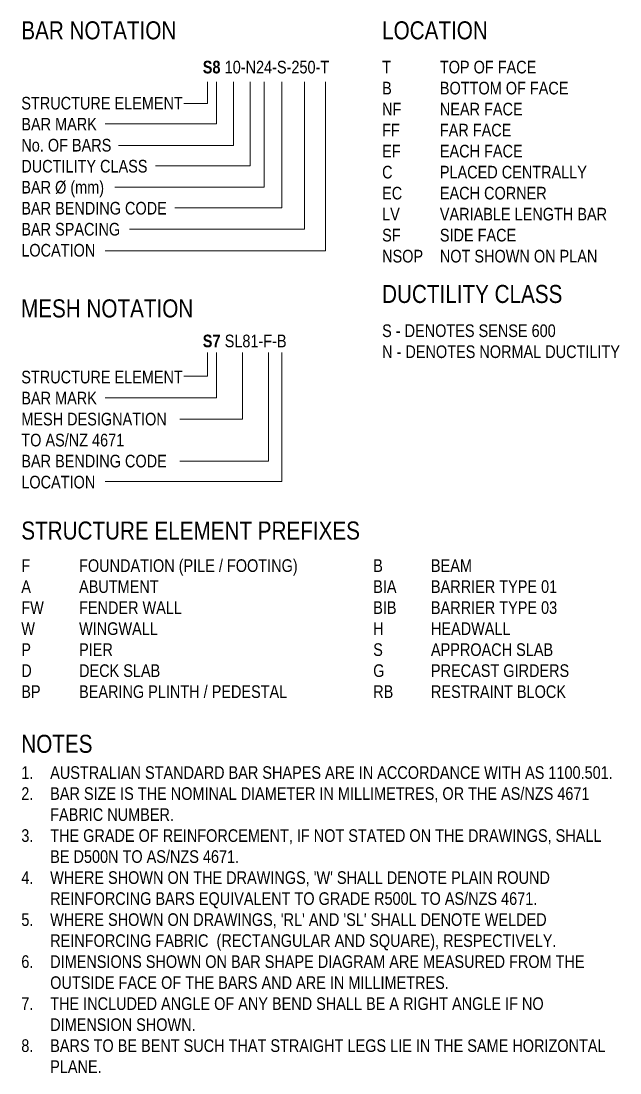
# Model space of a CAD drawing. Header units: metres. Extents: x 1.247 to 2.023, y 1.83 to 2.31.
# Drawn here: x 1.8571 to 2.0231, y 2.0161 to 2.3076 of the extents above; entities that cross this region are included whole.
import ezdxf

# ---------------------------------------------------------------- set-up
doc = ezdxf.new("R2010")
doc.units = ezdxf.units.M
doc.layers.add('A-DETL', color=7, linetype='Continuous', lineweight=13)
doc.layers.add('G-ANNO-TEXT', color=7, linetype='Continuous', lineweight=9)
doc.styles.add('Arial Narrow', font='ARIALN.TTF', dxfattribs={"height": 0.005})
doc.styles.add('Arial Narrow_2', font='ARIALN.TTF', dxfattribs={"height": 0.0035})
doc.styles.add('Arial Narrow_B', font='ARIALNB.TTF', dxfattribs={"height": 0.0035})

msp = doc.modelspace()

# ---------------------------------------------------------------- linework, layer by layer
at = {"layer": 'A-DETL', "lineweight": 18}
for p, q in [((1.9087479, 2.2907407), (1.9087479, 2.2847771)), ((1.9112479, 2.2907407), (1.9112479, 2.2791261)), ((1.9159268, 2.2907407), (1.9159268, 2.2731626)), ((1.9205975, 2.2907407), (1.9205975, 2.2675116)), ((1.9244536, 2.2907407), (1.9244536, 2.261548)), ((1.9293711, 2.2907407), (1.9293711, 2.255897)), ((1.935634, 2.2907407), (1.935634, 2.2499335)), ((1.9414464, 2.2907407), (1.9414464, 2.24397)), ((1.9021698, 2.2847771), (1.9087479, 2.2847771)), ((1.8804118, 2.2791261), (1.9112479, 2.2791261)), ((1.8841298, 2.2731626), (1.9159268, 2.2731626)), ((1.8942957, 2.2675116), (1.9205975, 2.2675116)), ((1.8831132, 2.261548), (1.9244536, 2.261548)), ((1.8997005, 2.255897), (1.9293711, 2.255897)), ((1.887107, 2.2499335), (1.935634, 2.2499335)), ((1.8804118, 2.24397), (1.9414464, 2.24397)), ((1.9087479, 2.2158177), (1.9087479, 2.209196)), ((1.9112479, 2.2158177), (1.9112479, 2.2032325)), ((1.9184268, 2.2158177), (1.9184268, 2.1972689)), ((1.9257036, 2.2158177), (1.9257036, 2.1856544)), ((1.9293711, 2.2158177), (1.9293711, 2.1800034)), ((1.9021698, 2.209196), (1.9087479, 2.209196)), ((1.8804118, 2.2032325), (1.9112479, 2.2032325)), ((1.9010986, 2.1972689), (1.9184268, 2.1972689)), ((1.9010986, 2.1856544), (1.9257036, 2.1856544)), ((1.8804118, 2.1800034), (1.9293711, 2.1800034))]:
    msp.add_line(p, q, dxfattribs=at)

# ---------------------------------------------------------------- texts
at = {"layer": 'G-ANNO-TEXT', "attachment_point": 1, "bg_fill": 3, "box_fill_scale": 1, "bg_fill_color": 256, "bg_fill_transparency": 0}
for s, insert, char_height, style in [('BAR NOTATION', (1.857149, 2.3075458), 0.005, 'Arial Narrow'), ('LOCATION', (1.957149, 2.3075458), 0.005, 'Arial Narrow'), ('S8', (1.9074446, 2.2966099), 0.0035, 'Arial Narrow_B'), ('T', (1.957149, 2.2966099), 0.0035, 'Arial Narrow_2'), ('TOP OF FACE', (1.9731562, 2.2966099), 0.0035, 'Arial Narrow_2'), ('B', (1.957149, 2.2907891), 0.0035, 'Arial Narrow_2'), ('BOTTOM OF FACE', (1.9731562, 2.2907891), 0.0035, 'Arial Narrow_2'), ('NF', (1.957149, 2.2849683), 0.0035, 'Arial Narrow_2'), ('NEAR FACE', (1.9731562, 2.2849683), 0.0035, 'Arial Narrow_2'), ('BAR MARK', (1.857149, 2.2807891), 0.0035, 'Arial Narrow_2'), ('FF', (1.957149, 2.2791474), 0.0035, 'Arial Narrow_2'), ('FAR FACE', (1.9731562, 2.2791474), 0.0035, 'Arial Narrow_2'), ('No. OF BARS', (1.857149, 2.2749683), 0.0035, 'Arial Narrow_2'), ('EF', (1.957149, 2.2733266), 0.0035, 'Arial Narrow_2'), ('EACH FACE', (1.9731562, 2.2733266), 0.0035, 'Arial Narrow_2'), ('DUCTILITY CLASS', (1.857149, 2.2691474), 0.0035, 'Arial Narrow_2'), ('C', (1.957149, 2.2675058), 0.0035, 'Arial Narrow_2'), ('PLACED CENTRALLY', (1.9731562, 2.2675058), 0.0035, 'Arial Narrow_2'), ('BAR Ø (mm)', (1.857149, 2.2633266), 0.0035, 'Arial Narrow_2'), ('EC', (1.957149, 2.2616849), 0.0035, 'Arial Narrow_2'), ('EACH CORNER', (1.9731562, 2.2616849), 0.0035, 'Arial Narrow_2'), ('LV', (1.957149, 2.2558641), 0.0035, 'Arial Narrow_2'), ('VARIABLE LENGTH BAR', (1.9731562, 2.2558641), 0.0035, 'Arial Narrow_2'), ('BAR SPACING', (1.857149, 2.2516849), 0.0035, 'Arial Narrow_2'), ('SF', (1.957149, 2.2500433), 0.0035, 'Arial Narrow_2'), ('SIDE FACE', (1.9731562, 2.2500433), 0.0035, 'Arial Narrow_2'), ('LOCATION', (1.857149, 2.2458641), 0.0035, 'Arial Narrow_2'), ('NSOP', (1.957149, 2.2442224), 0.0035, 'Arial Narrow_2'), ('NOT SHOWN ON PLAN', (1.9731562, 2.2442224), 0.0035, 'Arial Narrow_2'), ('DUCTILITY CLASS', (1.957149, 2.2344965), 0.005, 'Arial Narrow'), ('MESH NOTATION', (1.8570708, 2.2304965), 0.005, 'Arial Narrow'), ('S - DENOTES SENSE 600', (1.957149, 2.2235606), 0.0035, 'Arial Narrow_2'), ('N - DENOTES NORMAL DUCTILITY', (1.957149, 2.2177398), 0.0035, 'Arial Narrow_2'), ('BAR MARK', (1.857149, 2.2048954), 0.0035, 'Arial Narrow_2'), ('MESH DESIGNATION', (1.857149, 2.1990746), 0.0035, 'Arial Narrow_2'), ('TO AS/NZ 4671', (1.857149, 2.1932538), 0.0035, 'Arial Narrow_2'), ('BAR BENDING CODE', (1.857149, 2.1874329), 0.0035, 'Arial Narrow_2'), ('LOCATION', (1.857149, 2.1816121), 0.0035, 'Arial Narrow_2'), ('STRUCTURE ELEMENT PREFIXES', (1.857149, 2.1689355), 0.005, 'Arial Narrow'), ('F', (1.857149, 2.1584687), 0.0035, 'Arial Narrow_2'), ('FOUNDATION (PILE / FOOTING)', (1.8731562, 2.1584687), 0.0035, 'Arial Narrow_2'), ('B', (1.9546807, 2.1584687), 0.0035, 'Arial Narrow_2'), ('BEAM', (1.970688, 2.1584687), 0.0035, 'Arial Narrow_2'), ('A', (1.857149, 2.1526479), 0.0035, 'Arial Narrow_2'), ('BIA', (1.9546807, 2.1526479), 0.0035, 'Arial Narrow_2'), ('BARRIER TYPE 01', (1.970688, 2.1526479), 0.0035, 'Arial Narrow_2'), ('FW', (1.857149, 2.146827), 0.0035, 'Arial Narrow_2'), ('FENDER WALL', (1.8731562, 2.146827), 0.0035, 'Arial Narrow_2'), ('BIB', (1.9546807, 2.146827), 0.0035, 'Arial Narrow_2'), ('BARRIER TYPE 03', (1.970688, 2.146827), 0.0035, 'Arial Narrow_2'), ('W', (1.857149, 2.1410062), 0.0035, 'Arial Narrow_2'), ('WINGWALL', (1.8731562, 2.1410062), 0.0035, 'Arial Narrow_2'), ('H', (1.9546807, 2.1410062), 0.0035, 'Arial Narrow_2'), ('HEADWALL', (1.970688, 2.1410062), 0.0035, 'Arial Narrow_2'), ('P', (1.857149, 2.1351854), 0.0035, 'Arial Narrow_2'), ('PIER', (1.8731562, 2.1351854), 0.0035, 'Arial Narrow_2'), ('S', (1.9546807, 2.1351854), 0.0035, 'Arial Narrow_2'), ('APPROACH SLAB', (1.970688, 2.1351854), 0.0035, 'Arial Narrow_2'), ('D', (1.857149, 2.1293645), 0.0035, 'Arial Narrow_2'), ('DECK SLAB', (1.8731562, 2.1293645), 0.0035, 'Arial Narrow_2'), ('G', (1.9546807, 2.1293645), 0.0035, 'Arial Narrow_2'), ('PRECAST GIRDERS', (1.970688, 2.1293645), 0.0035, 'Arial Narrow_2'), ('BP', (1.857149, 2.1235437), 0.0035, 'Arial Narrow_2'), ('BEARING PLINTH / PEDESTAL', (1.8731562, 2.1235437), 0.0035, 'Arial Narrow_2'), ('RB', (1.9546807, 2.1235437), 0.0035, 'Arial Narrow_2'), ('RESTRAINT BLOCK', (1.970688, 2.1235437), 0.0035, 'Arial Narrow_2'), ('NOTES', (1.857149, 2.1098451), 0.005, 'Arial Narrow'), ('1.', (1.857149, 2.1011234), 0.0035, 'Arial Narrow_2'), ('AUSTRALIAN STANDARD BAR SHAPES ARE IN ACCORDANCE WITH AS 1100.501. ', (1.8651526, 2.1011234), 0.0035, 'Arial Narrow_2'), ('2.', (1.857149, 2.0953025), 0.0035, 'Arial Narrow_2'), ('BAR SIZE IS THE NOMINAL DIAMETER IN MILLIMETRES, OR THE AS/NZS 4671 ', (1.8651526, 2.0953025), 0.0035, 'Arial Narrow_2'), ('FABRIC NUMBER.', (1.8651526, 2.0894817), 0.0035, 'Arial Narrow_2'), ('3.', (1.857149, 2.0836609), 0.0035, 'Arial Narrow_2'), ('THE GRADE OF REINFORCEMENT, IF NOT STATED ON THE DRAWINGS, SHALL ', (1.8651526, 2.0836609), 0.0035, 'Arial Narrow_2'), ('BE D500N TO AS/NZS 4671.', (1.8651526, 2.07784), 0.0035, 'Arial Narrow_2'), ('4.', (1.857149, 2.0720192), 0.0035, 'Arial Narrow_2'), ("WHERE SHOWN ON THE DRAWINGS, 'W' SHALL DENOTE PLAIN ROUND ", (1.8651526, 2.0720192), 0.0035, 'Arial Narrow_2'), ('REINFORCING BARS EQUIVALENT TO GRADE R500L TO AS/NZS 4671.', (1.8651526, 2.0661984), 0.0035, 'Arial Narrow_2'), ('5.', (1.857149, 2.0603775), 0.0035, 'Arial Narrow_2'), ('REINFORCING FABRIC  (RECTANGULAR AND SQUARE), RESPECTIVELY.', (1.8651526, 2.0545567), 0.0035, 'Arial Narrow_2'), ('6.', (1.857149, 2.0487359), 0.0035, 'Arial Narrow_2'), ('OUTSIDE FACE OF THE BARS AND ARE IN MILLIMETRES.', (1.8651526, 2.042915), 0.0035, 'Arial Narrow_2'), ('7.', (1.857149, 2.0370942), 0.0035, 'Arial Narrow_2'), ('THE INCLUDED ANGLE OF ANY BEND SHALL BE A RIGHT ANGLE IF NO ', (1.8651526, 2.0370942), 0.0035, 'Arial Narrow_2'), ('DIMENSION SHOWN.', (1.8651526, 2.0312734), 0.0035, 'Arial Narrow_2'), ('8.', (1.857149, 2.0254525), 0.0035, 'Arial Narrow_2'), ('BARS TO BE BENT SUCH THAT STRAIGHT LEGS LIE IN THE SAME HORIZONTAL ', (1.8651526, 2.0254525), 0.0035, 'Arial Narrow_2'), ('PLANE.', (1.8651526, 2.0196317), 0.0035, 'Arial Narrow_2')]:
    msp.add_mtext(s, dxfattribs=dict(at, insert=insert, char_height=char_height, style=style))

# ---------------------------------------------------------------- next in the draw order: texts
at = {"layer": 'G-ANNO-TEXT', "char_height": 0.0035, "attachment_point": 1, "bg_fill": 3, "box_fill_scale": 1, "bg_fill_color": 256, "bg_fill_transparency": 0}
for s, insert, style in [(' 10-N24-S-250-T', (1.9124056, 2.2966099), 'Arial Narrow_2'), ('STRUCTURE ELEMENT', (1.857149, 2.2866099), 'Arial Narrow_2'), ('BAR BENDING CODE', (1.857149, 2.2575058), 'Arial Narrow_2'), ('S7', (1.9074446, 2.2207163), 'Arial Narrow_B'), ('STRUCTURE ELEMENT', (1.857149, 2.2107163), 'Arial Narrow_2'), ('ABUTMENT', (1.8731562, 2.1526479), 'Arial Narrow_2'), ("WHERE SHOWN ON DRAWINGS, 'RL' AND 'SL' SHALL DENOTE WELDED  ", (1.8651526, 2.0603775), 'Arial Narrow_2'), ('DIMENSIONS SHOWN ON BAR SHAPE DIAGRAM ARE MEASURED FROM THE ', (1.8651526, 2.0487359), 'Arial Narrow_2')]:
    msp.add_mtext(s, dxfattribs=dict(at, insert=insert, style=style))

# ---------------------------------------------------------------- next in the draw order: texts
at = {"layer": 'G-ANNO-TEXT', "insert": (1.9124056, 2.2207163), "char_height": 0.0035, "attachment_point": 1, "style": 'Arial Narrow_2', "bg_fill": 3, "box_fill_scale": 1, "bg_fill_color": 256, "bg_fill_transparency": 0}
msp.add_mtext(' SL81-F-B', dxfattribs=at)

doc.saveas('drawing.dxf')
